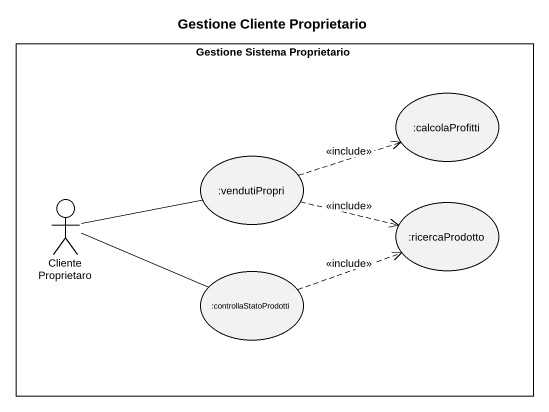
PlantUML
@startuml
title Gestione Cliente Proprietario
rectangle "Gestione Sistema Proprietario" as Gestione_Sistema {
  usecase ":calcolaProfitti" as calcolaProfitti
  usecase ":vendutiPropri" as vendutiPropri
  actor "Cliente Proprietaro" as Cliente_Proprietaro
  usecase ":ricercaProdotto" as ricercaProdotto
  usecase ":controllaStatoProdotti" as controllaStatoProdotti
}
vendutiPropri .right.> calcolaProfitti : <<include>>
vendutiPropri .right.> ricercaProdotto : <<include>>
Cliente_Proprietaro -right- vendutiPropri
Cliente_Proprietaro -right- controllaStatoProdotti
controllaStatoProdotti .right.> ricercaProdotto : <<include>>
@enduml
